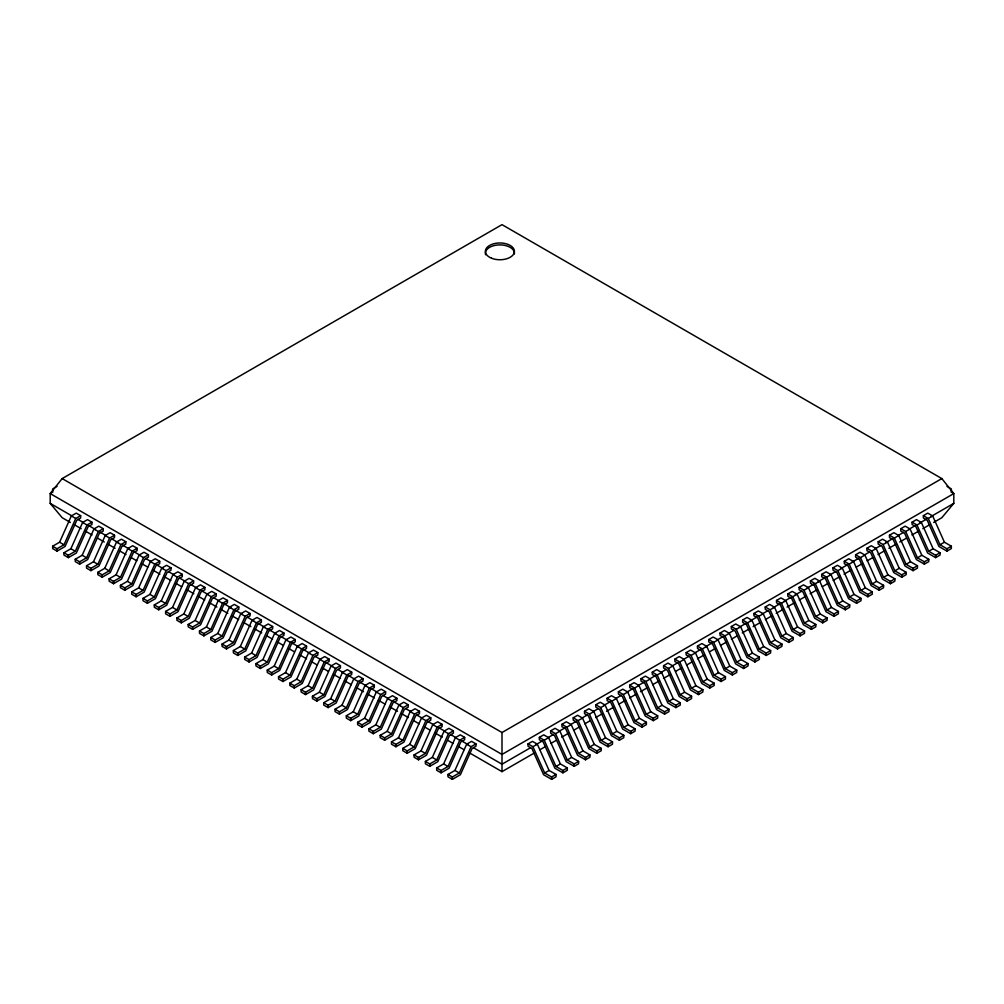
<?xml version="1.0" encoding="UTF-8"?>
<svg xmlns="http://www.w3.org/2000/svg" width="1004" height="1004" viewBox="0 0 1004 1004"><rect width="100%" height="100%" fill="white"/><g stroke="black" fill="none" stroke-linecap="round" stroke-linejoin="round"><path stroke-width="1.5" d="M59.587 542.21L71.334 515.943L76.241 513.119L80.646 515.667L80.646 518.014L76.806 520.223L65.059 546.49L57.052 551.108L52.647 548.573L52.647 546.214L59.587 542.21L63.992 544.758L75.739 518.491L80.646 515.667M70.882 548.736L82.629 522.469L87.536 519.645L91.941 522.18L91.941 524.527L88.101 526.749L76.354 553.016L68.347 557.634L63.942 555.087L63.942 552.74L70.882 548.736L75.287 551.284L87.034 525.017L91.941 522.18M82.177 555.262L93.924 528.995L98.831 526.159L103.236 528.706L103.236 531.053L99.396 533.275L87.649 559.542L79.642 564.148L75.237 561.612L75.237 559.266L82.177 555.262L86.582 557.797L98.329 531.53L103.236 528.706M93.472 561.776L105.219 535.508L110.126 532.685L114.531 535.22L114.531 537.579L110.691 539.788L98.944 566.055L90.937 570.674L86.532 568.126L86.532 565.779L93.472 561.776L97.877 564.323L109.624 538.056L114.531 535.22M104.767 568.302L116.514 542.034L121.421 539.198L125.826 541.746L125.826 544.093L121.986 546.314L110.239 572.581L102.232 577.2L97.827 574.652L97.827 572.305L104.767 568.302L109.172 570.849L120.919 544.582L125.826 541.746M116.062 574.828L127.809 548.56L132.716 545.724L137.121 548.272L137.121 550.619L133.281 552.827L121.534 579.095L113.527 583.713L109.122 581.178L109.122 578.831L116.062 574.828L120.467 577.363L132.214 551.096L137.121 548.272M127.357 581.341L139.104 555.074L144.011 552.25L148.416 554.785L148.416 557.132L144.576 559.353L132.829 585.621L124.822 590.239L120.417 587.691L120.417 585.345L127.357 581.341L131.762 583.889L143.509 557.622L148.416 554.785M138.652 587.867L150.399 561.6L155.294 558.764L159.699 561.311L159.699 563.658L155.858 565.879L144.124 592.147L136.117 596.765L131.712 594.217L131.712 591.871L138.652 587.867L143.057 590.402L154.804 564.135L159.699 561.311M149.947 594.381L161.694 568.113L166.589 565.29L170.994 567.825L170.994 570.184L167.153 572.393L155.419 598.66L147.412 603.278L143.007 600.731L143.007 598.384L149.947 594.381L154.352 596.928L166.099 570.661L170.994 567.825M161.242 600.907L172.989 574.639L177.884 571.803L182.289 574.351L182.289 576.698L178.448 578.919L166.714 605.186L158.707 609.804L154.302 607.257L154.302 604.91L161.242 600.907L165.647 603.454L177.394 577.187L182.289 574.351M172.537 607.433L184.284 581.165L189.179 578.329L193.584 580.877L193.584 583.224L189.743 585.432L178.009 611.7L170.002 616.318L165.597 613.783L165.597 611.436L172.537 607.433L176.942 609.968L188.689 583.701L193.584 580.877M183.832 613.946L195.579 587.679L200.474 584.855L204.879 587.39L204.879 589.737L201.038 591.958L189.304 618.226L181.297 622.844L176.892 620.296L176.892 617.949L183.832 613.946L188.237 616.494L199.984 590.226L204.879 587.39M195.127 620.472L206.874 594.205L211.769 591.369L216.174 593.916L216.174 596.263L212.333 598.484L200.599 624.752L192.592 629.37L188.187 626.822L188.187 624.475L195.127 620.472L199.532 623.007L211.279 596.74L216.174 593.916M206.422 626.985L218.169 600.718L223.064 597.895L227.469 600.442L227.469 602.789L223.628 604.998L211.894 631.265L203.887 635.883L199.482 633.348L199.482 630.989L206.422 626.985L210.827 629.533L222.574 603.266L227.469 600.442M217.717 633.511L229.464 607.244L234.359 604.408L238.764 606.956L238.764 609.302L234.923 611.524L223.189 637.791L215.182 642.409L210.777 639.862L210.777 637.515L217.717 633.511L222.122 636.059L233.869 609.792L238.764 606.956M229.012 640.037L240.759 613.77L245.654 610.934L250.059 613.482L250.059 615.828L246.218 618.05L234.484 644.317L226.477 648.923L222.072 646.388L222.072 644.041L229.012 640.037L233.417 642.573L245.164 616.305L250.059 613.482M240.307 646.551L252.054 620.284L256.949 617.46L261.354 619.995L261.354 622.342L257.513 624.563L245.779 650.83L237.772 655.449L233.367 652.901L233.367 650.554L240.307 646.551L244.712 649.099L256.459 622.831L261.354 619.995M251.602 653.077L263.349 626.81L268.244 623.973L272.649 626.521L272.649 628.868L268.808 631.089L257.074 657.356L249.067 661.975L244.662 659.427L244.662 657.08L251.602 653.077L256.007 655.612L267.754 629.345L272.649 626.521M262.897 659.59L274.644 633.323L279.539 630.499L283.944 633.047L283.944 635.394L280.103 637.603L268.369 663.87L260.362 668.488L255.957 665.953L255.957 663.594L262.897 659.59L267.302 662.138L279.049 635.871L283.944 633.047M274.192 666.116L285.939 639.849L290.834 637.025L295.239 639.561L295.239 641.907L291.398 644.129L279.664 670.396L271.657 675.014L267.252 672.467L267.252 670.12L274.192 666.116L278.597 668.664L290.344 642.397L295.239 639.561M285.487 672.642L297.234 646.375L302.129 643.539L306.534 646.087L306.534 648.433L302.693 650.655L290.959 676.922L282.952 681.528L278.547 678.993L278.547 676.646L285.487 672.642L289.892 675.177L301.639 648.91L306.534 646.087M296.782 679.156L308.529 652.889L313.424 650.065L317.829 652.6L317.829 654.959L313.988 657.168L302.254 683.435L294.247 688.054L289.842 685.506L289.842 683.159L296.782 679.156L301.187 681.703L312.934 655.436L317.829 652.6M308.077 685.682L319.824 659.415L324.719 656.578L329.124 659.126L329.124 661.473L325.283 663.694L313.549 689.961L305.542 694.58L301.137 692.032L301.137 689.685L308.077 685.682L312.482 688.229L324.229 661.962L329.124 659.126M319.372 692.195L331.119 665.941L336.014 663.104L340.419 665.652L340.419 667.999L336.578 670.208L324.844 696.475L316.837 701.093L312.432 698.558L312.432 696.211L319.372 692.195L323.777 694.743L335.524 668.476L340.419 665.652M330.667 698.721L342.414 672.454L347.309 669.63L351.714 672.165L351.714 674.512L347.873 676.734L336.139 703.001L328.132 707.619L323.727 705.072L323.727 702.725L330.667 698.721L335.072 701.269L346.819 675.002L351.714 672.165M341.962 705.247L353.709 678.98L358.604 676.144L363.009 678.691L363.009 681.038L359.168 683.26L347.434 709.527L339.427 714.133L335.022 711.598L335.022 709.251L341.962 705.247L346.367 707.782L358.114 681.515L363.009 678.691M353.257 711.761L365.004 685.494L369.899 682.67L374.304 685.205L374.304 687.564L370.463 689.773L358.729 716.04L350.722 720.659L346.317 718.111L346.317 715.764L353.257 711.761L357.662 714.308L369.409 688.041L374.304 685.205M364.552 718.287L376.299 692.02L381.194 689.183L385.599 691.731L385.599 694.078L381.758 696.299L370.024 722.566L362.017 727.185L357.612 724.637L357.612 722.29L364.552 718.287L368.957 720.834L380.704 694.567L385.599 691.731M375.847 724.813L387.594 698.546L392.489 695.709L396.894 698.257L396.894 700.604L393.053 702.813L381.319 729.08L373.312 733.698L368.907 731.163L368.907 728.816L375.847 724.813L380.252 727.348L391.999 701.081L396.894 698.257M387.142 731.326L398.889 705.059L403.784 702.235L408.189 704.77L408.189 707.117L404.348 709.339L392.614 735.606L384.607 740.224L380.202 737.676L380.202 735.33L387.142 731.326L391.547 733.874L403.294 707.607L408.189 704.77M398.437 737.852L410.184 711.585L415.079 708.749L419.484 711.296L419.484 713.643L415.643 715.865L403.909 742.132L395.902 746.75L391.497 744.202L391.497 741.856L398.437 737.852L402.842 740.387L414.589 714.12L419.484 711.296M409.732 744.366L421.479 718.098L426.374 715.275L430.779 717.81L430.779 720.169L426.938 722.378L415.204 748.645L407.197 753.264L402.792 750.728L402.792 748.369L409.732 744.366L414.137 746.913L425.884 720.646L430.779 717.81M421.027 750.892L432.774 724.624L437.669 721.788L442.074 724.336L442.074 726.683L438.233 728.904L426.499 755.171L418.492 759.79L414.087 757.242L414.087 754.895L421.027 750.892L425.432 753.439L437.179 727.172L442.074 724.336M432.322 757.418L444.069 731.15L448.964 728.314L453.369 730.862L453.369 733.209L449.528 735.417L437.794 761.685L429.787 766.303L425.382 763.768L425.382 761.421L432.322 757.418L436.727 759.953L448.474 733.686L453.369 730.862M443.617 763.931L455.364 737.664L460.259 734.84L464.664 737.375L464.664 739.722L460.823 741.943L449.089 768.211L441.082 772.829L436.677 770.281L436.677 767.934L443.617 763.931L448.022 766.479L459.769 740.212L464.664 737.375M454.912 770.457L466.659 744.19L471.554 741.354L475.959 743.901L475.959 746.248L472.118 748.469L460.384 774.737L452.377 779.355L447.972 776.807L447.972 774.46L454.912 770.457L459.317 772.992L471.064 746.725L475.959 743.901M933.682 522.419L941.827 517.713L953.8 503.368L953.8 493.579L941.827 478.582L502 224.645L62.173 478.582L50.2 493.579L50.2 503.368L62.173 517.713L70.318 522.419M57.052 486.388L52.647 488.923L52.647 491.282M52.911 492.01L50.2 493.579L502 754.431L953.8 493.579L951.089 492.01M52.647 546.214L57.052 548.761L63.992 544.758M63.942 552.74L68.347 555.287L75.287 551.284M75.237 559.266L79.642 561.801L86.582 557.797M86.532 565.779L90.937 568.327L97.877 564.323M97.827 572.305L102.232 574.853L109.172 570.849M109.122 578.831L113.527 581.366L120.467 577.363M120.417 585.345L124.822 587.892L131.762 583.889M131.712 591.871L136.117 594.406L143.057 590.402M143.007 598.384L147.412 600.932L154.352 596.928M154.302 604.91L158.707 607.458L165.647 603.454M165.597 611.436L170.002 613.971L176.942 609.968M176.892 617.949L181.297 620.497L188.237 616.494M188.187 624.475L192.592 627.011L199.532 623.007M199.482 630.989L203.887 633.537L210.827 629.533M210.777 637.515L215.182 640.063L222.122 636.059M222.072 644.041L226.477 646.576L233.417 642.573M233.367 650.554L237.772 653.102L244.712 649.099M244.662 657.08L249.067 659.615L256.007 655.612M255.957 663.594L260.362 666.141L267.302 662.138M267.252 670.12L271.657 672.667L278.597 668.664M278.547 676.646L282.952 679.181L289.892 675.177M289.842 683.159L294.247 685.707L301.187 681.703M301.137 689.685L305.542 692.233L312.482 688.229M312.432 696.211L316.837 698.746L323.777 694.743M323.727 702.725L328.132 705.272L335.072 701.269M335.022 709.251L339.427 711.786L346.367 707.782M346.317 715.764L350.722 718.312L357.662 714.308M357.612 722.29L362.017 724.838L368.957 720.834M368.907 728.816L373.312 731.351L380.252 727.348M380.202 735.33L384.607 737.877L391.547 733.874M391.497 741.856L395.902 744.391L402.842 740.387M402.792 748.369L407.197 750.917L414.137 746.913M414.087 754.895L418.492 757.443L425.432 753.439M425.382 761.421L429.787 763.956L436.727 759.953M62.173 478.582L502 732.518L941.827 478.582M436.677 767.934L441.082 770.482L448.022 766.479M447.972 774.46L452.377 776.996L459.317 772.992M528.041 743.901L532.446 741.354L537.341 744.19L549.088 770.457L556.028 774.46L556.028 776.807L551.623 779.355L543.616 774.737L531.882 748.469L528.041 746.248L528.041 743.901L532.936 746.725L544.683 772.992L551.623 776.996L556.028 774.46M539.336 737.375L543.741 734.84L548.636 737.664L560.383 763.931L567.323 767.934L567.323 770.281L562.918 772.829L554.911 768.211L543.177 741.943L539.336 739.722L539.336 737.375L544.231 740.212L555.978 766.479L562.918 770.482L567.323 767.934M550.631 730.862L555.036 728.314L559.931 731.15L571.678 757.418L578.618 761.421L578.618 763.768L574.213 766.303L566.206 761.685L554.472 735.417L550.631 733.209L550.631 730.862L555.526 733.686L567.273 759.953L574.213 763.956L578.618 761.421M561.926 724.336L566.331 721.788L571.226 724.624L582.973 750.892L589.913 754.895L589.913 757.242L585.508 759.79L577.501 755.171L565.767 728.904L561.926 726.683L561.926 724.336L566.821 727.172L578.568 753.439L585.508 757.443L589.913 754.895M573.221 717.81L577.626 715.275L582.521 718.098L594.268 744.366L601.208 748.369L601.208 750.728L596.803 753.264L588.796 748.645L577.062 722.378L573.221 720.169L573.221 717.81L578.116 720.646L589.863 746.913L596.803 750.917L601.208 748.369M584.516 711.296L588.921 708.749L593.816 711.585L605.563 737.852L612.503 741.856L612.503 744.202L608.098 746.75L600.091 742.132L588.357 715.865L584.516 713.643L584.516 711.296L589.411 714.12L601.158 740.387L608.098 744.391L612.503 741.856M595.811 704.77L600.216 702.235L605.111 705.059L616.858 731.326L623.798 735.33L623.798 737.676L619.393 740.224L611.386 735.606L599.652 709.339L595.811 707.117L595.811 704.77L600.706 707.607L612.453 733.874L619.393 737.877L623.798 735.33M607.106 698.257L611.511 695.709L616.406 698.546L628.153 724.813L635.093 728.816L635.093 731.163L630.688 733.698L622.681 729.08L610.947 702.813L607.106 700.604L607.106 698.257L612.001 701.081L623.748 727.348L630.688 731.351L635.093 728.816M618.401 691.731L622.806 689.183L627.701 692.02L639.448 718.287L646.388 722.29L646.388 724.637L641.983 727.185L633.976 722.566L622.242 696.299L618.401 694.078L618.401 691.731L623.296 694.567L635.043 720.834L641.983 724.838L646.388 722.29M629.696 685.205L634.101 682.67L638.996 685.494L650.743 711.761L657.683 715.764L657.683 718.111L653.278 720.659L645.271 716.04L633.537 689.773L629.696 687.564L629.696 685.205L634.591 688.041L646.338 714.308L653.278 718.312L657.683 715.764M640.991 678.691L645.396 676.144L650.291 678.98L662.038 705.247L668.978 709.251L668.978 711.598L664.573 714.133L656.566 709.527L644.832 683.26L640.991 681.038L640.991 678.691L645.886 681.515L657.633 707.782L664.573 711.786L668.978 709.251M652.286 672.165L656.691 669.63L661.586 672.454L673.333 698.721L680.273 702.725L680.273 705.072L675.868 707.619L667.861 703.001L656.127 676.734L652.286 674.512L652.286 672.165L657.181 675.002L668.928 701.269L675.868 705.272L680.273 702.725M663.581 665.652L667.986 663.104L672.881 665.941L684.628 692.195L691.568 696.211L691.568 698.558L687.163 701.093L679.156 696.475L667.422 670.208L663.581 667.999L663.581 665.652L668.476 668.476L680.223 694.743L687.163 698.746L691.568 696.211M674.876 659.126L679.281 656.578L684.176 659.415L695.923 685.682L702.863 689.685L702.863 692.032L698.458 694.58L690.451 689.961L678.717 663.694L674.876 661.473L674.876 659.126L679.771 661.962L691.518 688.229L698.458 692.233L702.863 689.685M686.171 652.6L690.576 650.065L695.471 652.889L707.218 679.156L714.158 683.159L714.158 685.506L709.753 688.054L701.746 683.435L690.012 657.168L686.171 654.959L686.171 652.6L691.066 655.436L702.813 681.703L709.753 685.707L714.158 683.159M697.466 646.087L701.871 643.539L706.766 646.375L718.513 672.642L725.453 676.646L725.453 678.993L721.048 681.528L713.041 676.922L701.307 650.655L697.466 648.433L697.466 646.087L702.361 648.91L714.108 675.177L721.048 679.181L725.453 676.646M708.761 639.561L713.166 637.025L718.061 639.849L729.808 666.116L736.748 670.12L736.748 672.467L732.343 675.014L724.336 670.396L712.602 644.129L708.761 641.907L708.761 639.561L713.656 642.397L725.403 668.664L732.343 672.667L736.748 670.12M720.056 633.047L724.461 630.499L729.356 633.323L741.103 659.59L748.043 663.594L748.043 665.953L743.638 668.488L735.631 663.87L723.897 637.603L720.056 635.394L720.056 633.047L724.951 635.871L736.698 662.138L743.638 666.141L748.043 663.594M731.351 626.521L735.756 623.973L740.651 626.81L752.398 653.077L759.338 657.08L759.338 659.427L754.933 661.975L746.926 657.356L735.192 631.089L731.351 628.868L731.351 626.521L736.246 629.345L747.993 655.612L754.933 659.615L759.338 657.08M742.646 619.995L747.051 617.46L751.946 620.284L763.693 646.551L770.633 650.554L770.633 652.901L766.228 655.449L758.221 650.83L746.487 624.563L742.646 622.342L742.646 619.995L747.541 622.831L759.288 649.099L766.228 653.102L770.633 650.554M753.941 613.482L758.346 610.934L763.241 613.77L774.988 640.037L781.928 644.041L781.928 646.388L777.523 648.923L769.516 644.317L757.782 618.05L753.941 615.828L753.941 613.482L758.836 616.305L770.583 642.573L777.523 646.576L781.928 644.041M765.236 606.956L769.641 604.408L774.536 607.244L786.283 633.511L793.223 637.515L793.223 639.862L788.818 642.409L780.811 637.791L769.077 611.524L765.236 609.302L765.236 606.956L770.131 609.792L781.878 636.059L788.818 640.063L793.223 637.515M776.531 600.442L780.936 597.895L785.831 600.718L797.578 626.985L804.518 630.989L804.518 633.348L800.113 635.883L792.106 631.265L780.372 604.998L776.531 602.789L776.531 600.442L781.426 603.266L793.173 629.533L800.113 633.537L804.518 630.989M787.826 593.916L792.231 591.369L797.126 594.205L808.873 620.472L815.813 624.475L815.813 626.822L811.408 629.37L803.401 624.752L791.667 598.484L787.826 596.263L787.826 593.916L792.721 596.74L804.468 623.007L811.408 627.011L815.813 624.475M799.121 587.39L803.526 584.855L808.421 587.679L820.168 613.946L827.108 617.949L827.108 620.296L822.703 622.844L814.696 618.226L802.962 591.958L799.121 589.737L799.121 587.39L804.016 590.226L815.763 616.494L822.703 620.497L827.108 617.949M810.416 580.877L814.821 578.329L819.716 581.165L831.463 607.433L838.403 611.436L838.403 613.783L833.998 616.318L825.991 611.7L814.257 585.432L810.416 583.224L810.416 580.877L815.311 583.701L827.058 609.968L833.998 613.971L838.403 611.436M821.711 574.351L826.116 571.803L831.011 574.639L842.758 600.907L849.698 604.91L849.698 607.257L845.293 609.804L837.286 605.186L825.552 578.919L821.711 576.698L821.711 574.351L826.606 577.187L838.353 603.454L845.293 607.458L849.698 604.91M833.006 567.825L837.411 565.29L842.306 568.113L854.053 594.381L860.993 598.384L860.993 600.731L856.588 603.278L848.581 598.66L836.847 572.393L833.006 570.184L833.006 567.825L837.901 570.661L849.648 596.928L856.588 600.932L860.993 598.384M844.301 561.311L848.706 558.764L853.601 561.6L865.348 587.867L872.288 591.871L872.288 594.217L867.883 596.765L859.876 592.147L848.142 565.879L844.301 563.658L844.301 561.311L849.196 564.135L860.943 590.402L867.883 594.406L872.288 591.871M855.596 554.785L860.001 552.25L864.896 555.074L876.643 581.341L883.583 585.345L883.583 587.691L879.178 590.239L871.171 585.621L859.437 559.353L855.596 557.132L855.596 554.785L860.491 557.622L872.238 583.889L879.178 587.892L883.583 585.345M866.891 548.272L871.296 545.724L876.191 548.56L887.938 574.828L894.878 578.831L894.878 581.178L890.473 583.713L882.466 579.095L870.732 552.827L866.891 550.619L866.891 548.272L871.786 551.096L883.533 577.363L890.473 581.366L894.878 578.831M878.186 541.746L882.591 539.198L887.486 542.034L899.233 568.302L906.173 572.305L906.173 574.652L901.768 577.2L893.761 572.581L882.027 546.314L878.186 544.093L878.186 541.746L883.081 544.582L894.828 570.849L901.768 574.853L906.173 572.305M889.481 535.22L893.886 532.685L898.781 535.508L910.528 561.776L917.468 565.779L917.468 568.126L913.063 570.674L905.056 566.055L893.322 539.788L889.481 537.579L889.481 535.22L894.376 538.056L906.123 564.323L913.063 568.327L917.468 565.779M900.776 528.706L905.181 526.159L910.076 528.995L921.823 555.262L928.763 559.266L928.763 561.612L924.358 564.148L916.351 559.542L904.617 533.275L900.776 531.053L900.776 528.706L905.671 531.53L917.418 557.797L924.358 561.801L928.763 559.266M912.071 522.18L916.476 519.645L921.371 522.469L933.118 548.736L940.058 552.74L940.058 555.087L935.653 557.634L927.646 553.016L915.912 526.749L912.071 524.527L912.071 522.18L916.966 525.017L928.713 551.284L935.653 555.287L940.058 552.74M923.366 515.667L927.771 513.119L932.666 515.943L944.413 542.21L951.353 546.214L951.353 548.573L946.948 551.108L938.941 546.49L927.207 520.223L923.366 518.014L923.366 515.667L928.261 518.491L940.008 544.758L946.948 548.761L951.353 546.214M530.488 747.754L502 764.207L473.549 747.779M535.923 744.629L542.7 740.714M548.134 737.576L553.555 734.439M558.99 731.314L565.767 727.398M571.201 724.26L576.622 721.123M582.044 717.998L587.478 714.861M592.9 711.723L598.334 708.598M603.755 705.461L610.545 701.545M615.967 698.407L621.401 695.283M626.822 692.145L633.599 688.229M637.678 685.883L644.455 681.954M649.889 678.829L656.666 674.914M660.745 672.567L666.167 669.43M671.601 666.292L678.378 662.376M683.799 659.239L689.233 656.114M694.655 652.976L701.445 649.061M705.511 646.714L712.3 642.798M717.722 639.661L723.156 636.523M728.578 633.398L733.999 630.261M739.433 627.123L746.21 623.208M750.289 620.861L757.066 616.945M762.5 613.808L767.922 610.683M773.356 607.545L780.133 603.63M784.199 601.283L790.989 597.367M795.055 595.008L801.845 591.092M807.266 587.967L814.056 584.052M818.122 581.692L824.911 577.777M830.333 574.652L835.767 571.514M841.189 568.377L847.978 564.461M852.045 562.114L858.822 558.199M864.256 555.061L869.677 551.936M875.111 548.799L880.533 545.661M885.967 542.536L892.744 538.608M898.178 535.483L903.6 532.346M909.022 529.208L915.811 525.293M919.877 522.946L926.667 519.03M930.733 516.683L953.8 503.368M532.936 746.725L537.341 744.19M544.231 740.212L548.636 737.664M555.526 733.686L559.931 731.15M566.821 727.172L571.226 724.624M578.116 720.646L582.521 718.098M589.411 714.12L593.816 711.585M600.706 707.607L605.111 705.059M612.001 701.081L616.406 698.546M623.296 694.567L627.701 692.02M634.591 688.041L638.996 685.494M645.886 681.515L650.291 678.98M657.181 675.002L661.586 672.454M668.476 668.476L672.881 665.941M679.771 661.962L684.176 659.415M691.066 655.436L695.471 652.889M702.361 648.91L706.766 646.375M713.656 642.397L718.061 639.849M724.951 635.871L729.356 633.323M736.246 629.345L740.651 626.81M747.541 622.831L751.946 620.284M758.836 616.305L763.241 613.77M770.131 609.792L774.536 607.244M781.426 603.266L785.831 600.718M792.721 596.74L797.126 594.205M804.016 590.226L808.421 587.679M815.311 583.701L819.716 581.165M826.606 577.187L831.011 574.639M837.901 570.661L842.306 568.113M849.196 564.135L853.601 561.6M860.491 557.622L864.896 555.074M871.786 551.096L876.191 548.56M883.081 544.582L887.486 542.034M894.376 538.056L898.781 535.508M905.671 531.53L910.076 528.995M916.966 525.017L921.371 522.469M928.261 518.491L932.666 515.943M469.42 752.837L502 771.649L534.58 752.837M540.014 749.699L545.436 746.562M550.87 743.437L556.304 740.299M561.725 737.162L568.515 733.246M573.949 730.109L579.383 726.971M584.805 723.834L590.239 720.696M595.673 717.571L602.45 713.643M606.529 711.296L613.318 707.381M618.74 704.243L625.53 700.328M629.608 697.968L636.398 694.053M640.464 691.706L647.254 687.79M652.688 684.653L659.465 680.737M663.544 678.378L670.333 674.462M675.755 671.325L681.189 668.187M686.623 665.062L692.045 661.925M697.479 658.787L704.268 654.872M709.702 651.734L715.124 648.597M720.558 645.459L725.992 642.322M731.414 639.197L736.848 636.059M742.282 632.922L749.072 629.006M753.138 626.647L759.928 622.731M765.362 619.593L772.139 615.678M776.217 613.331L783.007 609.415M787.073 607.056L793.863 603.14M799.297 600.003L806.086 596.087M810.153 593.74L816.942 589.812M822.376 586.687L827.798 583.55M833.232 580.412L840.022 576.497M844.088 574.137L850.877 570.222M856.312 567.084L861.733 563.947M867.167 560.822L872.601 557.684M878.023 554.547L884.813 550.631M888.891 548.272L895.681 544.356M899.747 542.009L906.537 538.094M911.971 534.956L918.748 531.041M922.827 528.681L929.616 524.766M544.683 772.992L549.088 770.457M555.978 766.479L560.383 763.931M567.273 759.953L571.678 757.418M578.568 753.439L582.973 750.892M589.863 746.913L594.268 744.366M601.158 740.387L605.563 737.852M612.453 733.874L616.858 731.326M623.748 727.348L628.153 724.813M635.043 720.834L639.448 718.287M646.338 714.308L650.743 711.761M657.633 707.782L662.038 705.247M668.928 701.269L673.333 698.721M680.223 694.743L684.628 692.195M691.518 688.229L695.923 685.682M702.813 681.703L707.218 679.156M714.108 675.177L718.513 672.642M725.403 668.664L729.808 666.116M736.698 662.138L741.103 659.59M747.993 655.612L752.398 653.077M759.288 649.099L763.693 646.551M770.583 642.573L774.988 640.037M781.878 636.059L786.283 633.511M793.173 629.533L797.578 626.985M804.468 623.007L808.873 620.472M815.763 616.494L820.168 613.946M827.058 609.968L831.463 607.433M838.353 603.454L842.758 600.907M849.648 596.928L854.053 594.381M860.943 590.402L865.348 587.867M872.238 583.889L876.643 581.341M883.533 577.363L887.938 574.828M894.828 570.849L899.233 568.302M906.123 564.323L910.528 561.776M917.418 557.797L921.823 555.262M928.713 551.284L933.118 548.736M940.008 544.758L944.413 542.21M946.948 486.388L951.353 488.923L951.353 491.282M50.2 503.368L72.451 516.207M77.86 519.332L83.282 522.469M88.703 525.594L95.48 529.51M99.547 531.856L106.324 535.772M111.745 538.897L118.522 542.813M122.588 545.159L129.353 549.062M133.419 551.409L140.196 555.325M145.618 558.45L151.039 561.587M156.461 564.712L163.238 568.628M168.659 571.753L174.081 574.878M179.49 578.015L184.912 581.14M190.333 584.265L197.11 588.181M201.177 590.528L207.953 594.443M213.375 597.568L218.797 600.706M224.218 603.831L230.983 607.746M235.049 610.093L241.826 613.996M247.248 617.134L254.025 621.037M258.091 623.384L264.868 627.299M268.934 629.646L275.698 633.562M281.12 636.687L286.542 639.812M291.963 642.949L298.74 646.852M302.806 649.199L309.583 653.115M315.005 656.252L320.427 659.377M325.836 662.502L332.613 666.418M338.034 669.542L343.456 672.68M347.522 675.027L354.299 678.93M359.721 682.067L366.498 685.97M370.564 688.317L377.328 692.233M382.75 695.358L388.171 698.495M393.593 701.62L400.37 705.536M405.792 708.661L411.213 711.798M416.635 714.923L422.056 718.048M427.466 721.186L432.887 724.311M438.309 727.436L445.086 731.351M450.507 734.476L455.929 737.614M461.351 740.739L468.128 744.654M71.334 515.943L75.739 518.491M82.629 522.469L87.034 525.017M93.924 528.995L98.329 531.53M105.219 535.508L109.624 538.056M116.514 542.034L120.919 544.582M127.809 548.56L132.214 551.096M139.104 555.074L143.509 557.622M150.399 561.6L154.804 564.135M161.694 568.113L166.099 570.661M172.989 574.639L177.394 577.187M184.284 581.165L188.689 583.701M195.579 587.679L199.984 590.226M206.874 594.205L211.279 596.74M218.169 600.718L222.574 603.266M229.464 607.244L233.869 609.792M240.759 613.77L245.164 616.305M252.054 620.284L256.459 622.831M263.349 626.81L267.754 629.345M274.644 633.323L279.049 635.871M285.939 639.849L290.344 642.397M297.234 646.375L301.639 648.91M308.529 652.889L312.934 655.436M319.824 659.415L324.229 661.962M331.119 665.941L335.524 668.476M342.414 672.454L346.819 675.002M353.709 678.98L358.114 681.515M365.004 685.494L369.409 688.041M376.299 692.02L380.704 694.567M387.594 698.546L391.999 701.081M398.889 705.059L403.294 707.607M410.184 711.585L414.589 714.12M421.479 718.098L425.884 720.646M432.774 724.624L437.179 727.172M444.069 731.15L448.474 733.686M455.364 737.664L459.769 740.212M466.659 744.19L471.064 746.725M74.384 524.766L81.173 528.681M85.252 531.041L92.029 534.956M97.463 538.094L104.253 542.009M108.319 544.356L115.109 548.272M119.187 550.631L125.977 554.547M131.398 557.684L136.833 560.822M142.267 563.947L147.688 567.084M153.123 570.222L159.912 574.137M163.978 576.497L170.768 580.412M176.202 583.55L181.624 586.687M187.058 589.812L193.847 593.74M197.913 596.087L204.703 600.003M210.137 603.14L216.927 607.056M220.993 609.415L227.782 613.331M231.861 615.678L238.638 619.593M244.072 622.731L250.862 626.647M254.928 629.006L261.718 632.922M267.152 636.059L272.586 639.197M278.008 642.322L283.442 645.459M288.876 648.597L294.297 651.734M299.732 654.872L306.521 658.787M311.955 661.925L317.377 665.062M322.811 668.187L328.245 671.325M333.667 674.462L340.456 678.378M344.535 680.737L351.312 684.653M356.746 687.79L363.536 691.706M367.602 694.053L374.392 697.968M378.47 700.328L385.26 704.243M390.681 707.381L397.471 711.296M401.55 713.643L408.327 717.571M413.761 720.696L419.195 723.834M424.617 726.971L430.051 730.109M435.485 733.246L442.275 737.162M447.696 740.299L453.13 743.437M458.564 746.562L463.986 749.699M946.948 548.761L946.948 551.108M935.653 555.287L935.653 557.634M924.358 561.801L924.358 564.148M913.063 568.327L913.063 570.674M901.768 574.853L901.768 577.2M890.473 581.366L890.473 583.713M879.178 587.892L879.178 590.239M867.883 594.406L867.883 596.765M856.588 600.932L856.588 603.278M845.293 607.458L845.293 609.804M833.998 613.971L833.998 616.318M822.703 620.497L822.703 622.844M811.408 627.011L811.408 629.37M800.113 633.537L800.113 635.883M788.818 640.063L788.818 642.409M777.523 646.576L777.523 648.923M766.228 653.102L766.228 655.449M754.933 659.615L754.933 661.975M743.638 666.141L743.638 668.488M732.343 672.667L732.343 675.014M721.048 679.181L721.048 681.528M709.753 685.707L709.753 688.054M698.458 692.233L698.458 694.58M687.163 698.746L687.163 701.093M675.868 705.272L675.868 707.619M664.573 711.786L664.573 714.133M653.278 718.312L653.278 720.659M641.983 724.838L641.983 727.185M630.688 731.351L630.688 733.698M619.393 737.877L619.393 740.224M608.098 744.391L608.098 746.75M596.803 750.917L596.803 753.264M585.508 757.443L585.508 759.79M574.213 763.956L574.213 766.303M562.918 770.482L562.918 772.829M551.623 776.996L551.623 779.355M502 732.518L502 771.649M452.377 776.996L452.377 779.355M441.082 770.482L441.082 772.829M429.787 763.956L429.787 766.303M418.492 757.443L418.492 759.79M407.197 750.917L407.197 753.264M395.902 744.391L395.902 746.75M384.607 737.877L384.607 740.224M373.312 731.351L373.312 733.698M362.017 724.838L362.017 727.185M350.722 718.312L350.722 720.659M339.427 711.786L339.427 714.133M328.132 705.272L328.132 707.619M316.837 698.746L316.837 701.093M305.542 692.233L305.542 694.58M294.247 685.707L294.247 688.054M282.952 679.181L282.952 681.528M271.657 672.667L271.657 675.014M260.362 666.141L260.362 668.488M249.067 659.615L249.067 661.975M237.772 653.102L237.772 655.449M226.477 646.576L226.477 648.923M215.182 640.063L215.182 642.409M203.887 633.537L203.887 635.883M192.592 627.011L192.592 629.37M181.297 620.497L181.297 622.844M170.002 613.971L170.002 616.318M158.707 607.458L158.707 609.804M147.412 600.932L147.412 603.278M136.117 594.406L136.117 596.765M124.822 587.892L124.822 590.239M113.527 581.366L113.527 583.713M102.232 574.853L102.232 577.2M90.937 568.327L90.937 570.674M79.642 561.801L79.642 564.148M68.347 555.287L68.347 557.634M57.052 548.761L57.052 551.108M485.585 254.778A14.533 8.396 0 0 1 499.189 244.901A14.533 8.396 0 0 1 514.374 253.974M491.609 258.254A14.533 8.396 0 0 0 514.374 252.054A14.533 8.396 0 0 0 493.692 243.771A14.533 8.396 0 0 0 491.609 258.254"/></g></svg>
